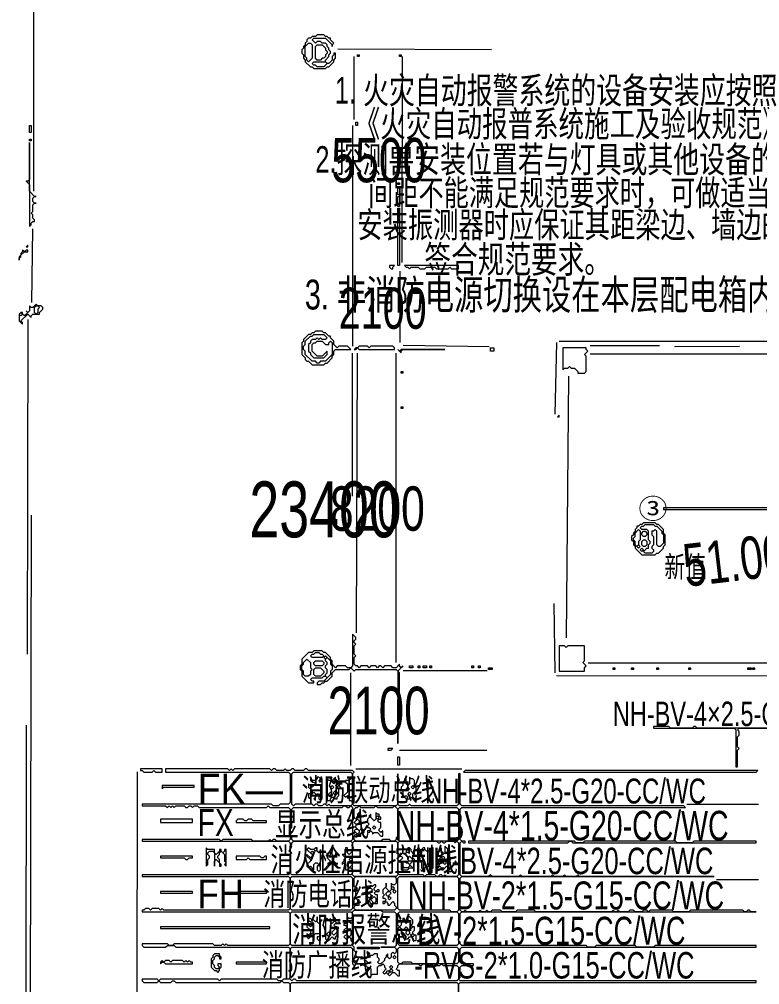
# Model space of a CAD drawing. Extents: x 10 to 1971, y 11 to 1392.
# Drawn here: x 10 to 450, y 474 to 1047 of the extents above; entities that cross this region are included whole.
import ezdxf

# ---------------------------------------------------------------- set-up
doc = ezdxf.new("R2010")
doc.units = 0
for name, color, linetype, lineweight in [('OCR_TEXT', 6, 'Continuous', 0), ('TRACE_CURVE', 6, 'Continuous', 0), ('TRACE_STRAIGHT', 5, 'Continuous', 0), ('TRACE_TEXT_SYMBOL', 6, 'Continuous', 0)]:
    doc.layers.add(name, color=color, linetype=linetype, lineweight=lineweight)
doc.styles.add('wqy-unicode', font='wqy-unicode.lff')

msp = doc.modelspace()

# ---------------------------------------------------------------- linework, layer by layer
at = {"layer": 'TRACE_CURVE', "color": 6}
for points in [[(208, 682), (208, 663), (207, 662), (205, 662), (204, 663), (199, 663), (198, 662), (196, 664), (196, 666), (195, 667), (195, 668), (192, 671), (191, 671), (190, 672), (185, 672), (184, 671), (182, 671), (178, 667), (178, 664), (177, 663), (177, 661), (178, 660), (178, 657), (182, 653), (185, 653), (185, 654), (184, 654), (183, 655), (184, 656), (190, 656), (191, 657), (192, 657), (193, 656), (191, 654), (188, 654), (187, 653), (187, 652), (189, 652), (190, 653), (191, 653), (192, 654), (193, 654), (196, 657), (196, 659), (198, 661), (206, 661), (207, 662), (209, 660), (210, 661), (234, 661), (235, 660), (235, 617), (235, 627), (236, 628), (236, 629), (235, 630), (235, 643), (236, 644), (235, 645), (236, 646), (236, 659), (235, 660), (238, 663), (237, 662)], [(237, 662), (236, 663), (236, 664), (234, 662), (232, 662), (231, 663), (227, 663), (226, 662), (225, 663), (224, 663), (223, 662), (222, 663), (219, 663), (218, 662), (217, 663), (213, 663), (212, 662), (211, 663), (210, 663), (209, 664), (209, 668), (210, 669), (209, 670), (209, 675), (210, 676), (209, 677), (209, 678), (210, 679), (210, 680), (208, 682)], [(479, 626), (413, 626), (412, 627), (411, 627), (410, 626), (397, 626), (396, 627), (387, 627), (387, 626), (435, 626), (436, 625), (436, 603), (437, 603), (437, 613), (438, 614), (437, 615), (437, 621), (438, 622), (438, 624), (437, 625), (438, 626), (476, 626)], [(97, 602), (97, 600), (170, 600), (171, 599), (171, 582), (170, 581), (165, 581), (164, 580), (161, 580), (160, 581), (83, 581), (83, 580), (97, 580), (98, 579), (99, 580), (100, 579), (101, 580), (102, 579), (103, 580), (108, 580), (109, 579), (110, 579), (111, 580), (112, 580), (113, 579), (114, 580), (116, 580), (117, 579), (157, 579), (158, 580), (159, 579), (170, 579), (171, 578), (171, 560), (170, 559), (163, 559), (162, 560), (161, 560), (160, 559), (159, 560), (158, 559), (149, 559), (148, 560), (131, 560), (130, 559), (129, 560), (83, 560), (83, 559), (170, 559), (171, 558), (171, 540), (170, 539), (83, 539), (83, 538), (170, 538), (171, 537), (171, 519), (170, 518), (96, 518), (95, 519), (94, 518), (93, 519), (89, 519), (88, 518)], [(272, 599), (271, 599), (271, 581), (270, 580), (243, 580), (242, 581), (241, 580), (236, 580), (235, 581), (235, 599), (235, 581), (234, 580), (209, 580), (208, 581), (208, 599), (209, 600), (208, 601), (182, 601), (181, 602), (180, 602), (179, 601), (174, 601), (173, 602), (172, 602), (171, 601), (169, 601), (168, 602), (167, 601), (163, 601), (162, 602), (161, 602), (160, 601), (159, 602), (138, 602), (137, 601), (136, 602), (135, 601), (134, 602), (97, 602)], [(380, 517), (376, 517), (375, 518), (373, 518), (372, 517), (367, 517), (366, 518), (365, 517), (364, 517), (363, 518), (362, 517), (317, 517), (316, 518), (306, 518), (305, 517), (297, 517), (296, 518), (291, 518), (290, 517), (289, 517), (288, 518), (287, 517), (285, 517), (284, 518), (283, 517), (276, 517), (275, 518), (274, 517), (273, 517), (272, 518), (272, 537), (273, 538), (423, 538), (343, 538), (342, 539), (341, 538), (335, 538), (334, 539), (333, 538), (328, 538), (327, 539), (326, 538), (309, 538), (308, 539), (307, 538), (291, 538), (290, 539), (289, 538), (273, 538), (272, 539), (272, 558), (273, 559), (274, 558), (275, 558), (275, 559), (273, 559), (272, 560), (272, 578), (273, 579), (406, 579), (405, 580), (273, 580), (272, 581), (272, 599)], [(88, 518), (87, 519), (85, 519), (84, 518), (83, 518), (83, 517), (170, 517), (171, 516), (171, 498), (170, 497), (134, 497), (133, 498), (132, 497), (131, 498), (130, 497), (126, 497), (125, 498), (102, 498), (101, 497), (99, 497), (98, 498), (83, 498), (83, 497), (84, 496), (97, 496), (98, 497), (102, 497), (103, 496), (170, 496), (171, 495), (171, 478), (170, 477), (167, 477), (166, 476), (164, 476), (163, 477), (130, 477), (129, 476), (128, 477), (94, 477), (93, 476), (92, 477), (83, 477), (83, 476), (84, 475), (92, 475), (93, 476), (94, 475), (100, 475), (101, 476), (102, 476), (103, 475), (165, 475), (166, 476), (167, 475), (170, 475), (171, 474), (171, 460)], [(271, 457), (271, 474), (272, 475), (448, 475), (448, 476), (272, 476), (271, 477), (272, 478), (272, 484), (273, 485), (280, 485), (280, 486), (273, 486), (272, 487), (272, 495), (273, 496), (448, 496), (448, 497), (388, 497), (387, 496), (377, 496), (376, 497), (353, 497), (352, 496), (348, 496), (347, 497), (273, 497), (272, 498), (272, 499), (271, 500), (271, 501), (272, 502), (272, 516), (273, 517), (448, 517), (445, 517), (444, 518), (443, 518), (442, 517), (441, 517), (440, 518), (409, 518), (408, 517), (399, 517), (398, 518), (385, 518), (384, 517), (383, 518), (381, 518), (380, 517)], [(171, 458), (171, 474), (172, 475), (270, 475), (271, 474), (271, 456)]]:
    msp.add_lwpolyline(points, dxfattribs=at)
for points in [[(181, 667), (183, 665), (183, 662), (184, 661), (183, 660), (183, 658), (182, 657), (180, 657), (179, 658), (179, 660), (178, 661), (178, 663), (179, 664), (179, 665)], [(185, 670), (186, 671), (188, 671), (189, 670), (190, 670), (191, 669), (190, 668), (184, 668), (183, 669), (184, 670)], [(185, 665), (186, 666), (190, 666), (191, 665), (191, 664), (190, 663), (186, 663), (185, 664)], [(191, 668), (192, 669), (193, 668), (192, 667)], [(192, 667), (193, 668), (195, 666), (195, 664), (196, 663), (196, 661), (195, 660), (195, 658), (193, 656), (192, 657), (192, 658), (193, 659), (193, 661), (192, 662), (192, 663), (193, 664), (193, 665), (192, 666)], [(185, 661), (186, 662), (189, 662), (191, 660), (191, 659), (189, 657), (186, 657), (185, 658)], [(172, 599), (173, 600), (207, 600), (208, 599), (208, 597), (206, 595), (204, 595), (204, 594), (205, 593), (205, 588), (203, 586), (204, 585), (205, 586), (206, 585), (206, 583), (207, 583), (208, 582), (208, 581), (207, 580), (195, 580), (194, 581), (193, 580), (192, 581), (191, 581), (190, 580), (188, 580), (187, 581), (186, 581), (185, 580), (184, 581), (174, 581), (173, 580), (172, 581)], [(202, 579), (203, 580), (204, 580), (205, 579), (206, 579), (207, 580), (208, 579), (208, 560), (207, 559), (173, 559), (172, 560), (172, 562), (171, 563), (172, 564), (171, 565), (171, 566), (172, 567), (172, 578), (173, 579)], [(211, 579), (212, 580), (213, 579), (221, 579), (222, 580), (223, 579), (232, 579), (233, 580), (235, 578), (235, 562), (234, 561), (234, 560), (233, 559), (231, 559), (230, 560), (226, 560), (225, 559), (210, 559), (209, 560), (209, 562), (210, 563), (211, 562), (213, 562), (213, 563), (214, 564), (215, 564), (215, 565), (213, 567), (213, 566), (212, 565), (210, 567), (210, 568), (211, 569), (213, 569), (213, 573), (212, 574), (212, 575), (213, 576), (212, 576), (211, 575), (211, 573), (210, 572), (209, 573), (209, 578), (210, 579)], [(235, 578), (236, 579), (270, 579), (271, 578), (271, 560), (270, 559), (236, 559), (235, 560)], [(211, 572), (212, 571), (212, 570), (211, 569), (210, 569), (209, 570)], [(209, 565), (210, 566), (211, 566), (212, 565), (212, 564), (211, 563)], [(172, 558), (173, 559), (207, 559), (208, 558), (208, 553), (206, 551), (205, 552), (205, 555), (204, 555), (204, 552), (203, 551), (202, 551), (204, 549), (203, 548), (203, 547), (202, 546), (202, 545), (203, 546), (204, 545), (204, 542), (205, 542), (206, 543), (207, 543), (208, 542), (208, 540), (207, 539), (172, 539), (171, 540), (171, 551), (172, 552), (171, 553), (171, 556), (172, 557)], [(208, 558), (209, 559), (234, 559), (235, 558), (235, 539), (234, 538), (209, 538), (208, 539)], [(235, 558), (236, 559), (258, 559), (259, 558), (260, 558), (261, 559), (262, 558), (263, 558), (264, 559), (268, 559), (269, 558), (270, 559), (271, 558), (271, 539), (270, 538), (264, 538), (263, 539), (262, 538), (261, 539), (260, 539), (259, 538), (258, 538), (257, 539), (252, 539), (251, 538), (250, 539), (236, 539), (235, 540), (235, 546), (236, 547), (237, 546), (237, 542), (241, 542), (242, 543), (245, 543), (244, 543), (242, 545), (244, 547), (245, 547), (245, 548), (244, 549), (244, 550), (245, 551), (245, 553), (244, 552), (243, 553), (243, 554), (242, 555), (241, 555), (241, 554), (240, 553), (240, 552), (239, 551), (238, 552), (238, 555), (238, 552), (237, 551), (236, 551), (235, 552)], [(240, 553), (241, 554), (242, 553), (241, 552)], [(205, 546), (206, 547), (208, 545), (206, 543), (205, 544)], [(206, 548), (207, 549), (208, 548), (207, 547)], [(235, 549), (236, 550), (237, 550), (238, 549), (236, 547), (235, 548)], [(238, 546), (239, 547), (240, 546), (241, 546), (242, 545), (242, 544), (241, 543), (239, 543), (238, 544)], [(241, 549), (242, 550), (244, 548), (243, 547), (242, 547), (241, 548)], [(171, 537), (172, 538), (207, 538), (208, 537), (208, 519), (207, 518), (172, 518), (171, 519)], [(209, 537), (210, 538), (233, 538), (234, 537), (234, 534), (233, 533), (232, 533), (231, 534), (231, 530), (230, 529), (228, 531), (228, 534), (228, 532), (226, 530), (226, 528), (227, 527), (226, 526), (226, 525), (227, 525), (228, 524), (227, 523), (226, 523), (226, 522), (227, 522), (228, 523), (229, 522), (229, 521), (230, 521), (232, 523), (233, 522), (233, 521), (234, 520), (234, 519), (233, 518), (210, 518), (209, 519), (209, 520), (210, 521), (212, 521), (212, 524), (211, 524), (210, 525), (210, 530), (211, 531), (210, 531), (209, 532)], [(235, 537), (236, 538), (270, 538), (271, 537), (271, 518), (270, 517), (267, 517), (266, 518), (236, 518), (235, 519)], [(228, 528), (229, 529), (230, 529), (231, 528), (229, 526), (228, 527)], [(231, 531), (232, 532), (233, 531), (232, 530)], [(232, 529), (233, 530), (234, 529), (233, 528)], [(209, 524), (210, 525), (211, 524), (211, 522), (210, 521), (209, 522)], [(229, 525), (230, 526), (231, 525), (230, 524)], [(171, 516), (172, 517), (207, 517), (208, 516), (208, 514), (207, 513), (206, 513), (205, 514), (205, 511), (204, 510), (203, 510), (203, 509), (204, 509), (205, 508), (203, 506), (203, 505), (204, 505), (205, 504), (203, 502), (205, 500), (205, 501), (206, 502), (207, 501), (207, 500), (208, 499), (208, 498), (207, 497), (172, 497), (171, 498)], [(208, 517), (209, 518), (225, 518), (226, 517), (233, 517), (234, 516), (234, 497), (233, 496), (225, 496), (233, 496), (234, 495), (234, 493), (233, 492), (232, 493), (231, 492), (231, 490), (230, 489), (229, 490), (229, 492), (228, 491), (228, 490), (227, 489), (227, 488), (225, 486), (224, 486), (223, 487), (224, 488), (224, 489), (223, 490), (223, 492), (221, 492), (220, 491), (218, 491), (217, 492), (217, 493), (217, 490), (216, 489), (215, 489), (214, 490), (211, 490), (210, 491), (210, 493), (209, 494), (209, 496), (208, 497)], [(235, 516), (236, 517), (270, 517), (271, 516), (271, 498), (270, 497), (236, 497), (235, 498), (235, 501), (236, 502), (238, 502), (239, 501), (239, 500), (240, 501), (241, 501), (242, 502), (243, 502), (244, 501), (244, 500), (246, 500), (246, 503), (245, 503), (244, 504), (244, 505), (245, 506), (245, 508), (244, 508), (243, 509), (244, 510), (244, 512), (242, 514), (241, 514), (241, 511), (240, 510), (239, 511), (239, 513), (238, 513), (238, 511), (237, 510), (237, 509), (236, 508), (235, 509)], [(206, 511), (207, 512), (208, 511), (207, 510)], [(205, 506), (206, 507), (207, 506), (207, 503), (206, 502), (205, 503)], [(235, 507), (236, 508), (237, 507), (237, 504), (238, 503), (237, 502), (236, 502), (235, 503)], [(239, 507), (240, 508), (241, 507), (240, 506)], [(240, 505), (241, 506), (242, 505), (242, 504), (241, 503), (240, 504)], [(242, 508), (243, 509), (244, 508), (243, 507)], [(238, 502), (239, 503), (240, 502), (239, 501)], [(243, 503), (244, 504), (245, 503), (244, 502)], [(171, 495), (172, 496), (207, 496), (208, 495), (208, 486), (209, 485), (210, 486), (214, 486), (215, 485), (216, 485), (217, 484), (217, 483), (216, 482), (216, 480), (217, 480), (217, 483), (218, 484), (219, 483), (219, 479), (220, 480), (223, 480), (223, 484), (224, 485), (225, 485), (226, 486), (227, 485), (227, 484), (228, 483), (226, 481), (227, 480), (228, 481), (230, 479), (232, 481), (233, 481), (235, 479), (236, 479), (236, 482), (235, 482), (234, 483), (235, 484), (235, 485), (236, 486), (247, 486), (248, 485), (249, 485), (250, 486), (253, 486), (254, 485), (255, 486), (256, 485), (260, 485), (261, 486), (262, 485), (270, 485), (271, 484), (271, 477), (270, 476), (175, 476), (174, 477), (173, 477), (172, 476), (171, 477)], [(235, 495), (236, 496), (270, 496), (271, 495), (271, 487), (270, 486), (244, 486), (243, 487), (238, 487), (237, 486), (236, 486), (235, 487)], [(209, 489), (210, 490), (214, 490), (215, 489), (215, 488), (216, 488), (217, 487), (216, 486), (210, 486), (209, 487)], [(232, 490), (233, 491), (234, 490), (233, 489)], [(228, 481), (229, 482), (230, 481), (229, 480)], [(230, 484), (231, 485), (232, 484), (231, 483)], [(230, 482), (231, 483), (232, 482), (231, 481)]]:
    msp.add_lwpolyline(points, close=True, dxfattribs=at)
at = {"layer": 'TRACE_STRAIGHT', "color": 5}
for p, q in [((18.59, 945.12), (18.62, 1196.38)), ((199.38, 1029.59), (290.63, 1029.31)), ((208.99, 987.62), (209.09, 1025.13)), ((237.52, 902.62), (237.7, 1025.13)), ((208, 984), (208, 853)), ((17.41, 878.87), (18.13, 922.62)), ((236.38, 855.12), (236.41, 897.62)), ((14.85, 670.12), (15.26, 868.88)), ((328.54, 812.59), (329.54, 855.09)), ((331, 856), (477, 856)), ((207.86, 848.88), (207.87, 763.88)), ((210.4, 682.62), (211.01, 848.87)), ((234.07, 665.12), (234.08, 848.88)), ((238.12, 853.62), (289.38, 852.74)), ((349.37, 853.48), (390.63, 853.37)), ((399.37, 852.89), (438.12, 853.02)), ((349.37, 848.39), (488.13, 848.4)), ((335.18, 679.65), (336.75, 835.15)), ((16.55, 397.63), (17.23, 752.63)), ((327.79, 700.14), (328.32, 658.88)), ((238.12, 660.37), (288.13, 660.27)), ((348.12, 664.97), (482.88, 664.86)), ((207.03, 603.87), (207.05, 658.88)), ((329.37, 657.44), (474.38, 657.22)), ((13.91, 397.62), (14.29, 627.77)), ((236, 613), (288, 613)), ((80.09, 435.12), (80.17, 600.13)), ((210, 602), (273, 602)), ((406.87, 580.82), (449.37, 580.91)), ((424.37, 536.08), (449.38, 536.17))]:
    msp.add_line(p, q, dxfattribs=at)
at = {"layer": 'TRACE_TEXT_SYMBOL', "color": 6}
for points in [[(187, 1038), (186, 1037), (184, 1037), (183, 1036), (182, 1036), (181, 1035), (181, 1034), (180, 1033), (180, 1032), (179, 1031), (179, 1030), (178, 1029), (178, 1027), (179, 1026), (179, 1024), (180, 1023), (180, 1022), (183, 1019), (184, 1019), (185, 1018), (192, 1018), (193, 1019), (194, 1019), (197, 1022), (197, 1023), (198, 1024), (198, 1027), (197, 1027), (197, 1026), (196, 1025), (196, 1023), (194, 1021), (193, 1021), (192, 1022), (192, 1023), (194, 1025), (194, 1026), (195, 1027), (195, 1028), (194, 1029), (194, 1030), (193, 1031), (193, 1032), (192, 1033), (190, 1033), (189, 1034), (187, 1034), (186, 1033), (184, 1035), (185, 1036), (192, 1036), (196, 1032), (196, 1031), (196, 1032), (197, 1033), (195, 1035), (195, 1036), (194, 1036), (193, 1037), (192, 1037), (191, 1038)], [(182, 1033), (183, 1033), (184, 1032), (184, 1024), (182, 1022), (181, 1023), (181, 1024), (180, 1025), (180, 1031)], [(186, 1031), (187, 1032), (190, 1032), (192, 1030), (192, 1029), (193, 1028), (193, 1027), (192, 1026), (192, 1025), (191, 1024), (190, 1024), (189, 1023), (187, 1023), (186, 1024)], [(184, 1021), (185, 1022), (192, 1022), (193, 1021), (191, 1019), (187, 1019), (186, 1020), (185, 1020)], [(211, 1026), (212, 1026), (212, 1025), (211, 1025)], [(236, 1026), (237, 1026), (237, 1025), (236, 1025)], [(16, 984), (17, 984), (17, 980), (16, 980)], [(210, 986), (211, 986), (211, 984), (210, 984)], [(16, 976), (17, 976), (17, 975), (16, 975)], [(16, 974), (16, 952), (15, 951), (14, 951), (16, 949), (16, 924), (17, 925), (17, 926), (18, 927), (19, 927), (19, 928), (18, 929), (18, 931), (17, 932), (18, 933), (18, 937), (19, 938), (20, 938), (19, 938), (18, 939), (18, 941), (19, 942), (20, 942), (19, 942), (16, 945)], [(235, 950), (236, 950), (236, 949), (235, 949)], [(235, 947), (236, 947), (236, 943), (235, 943)], [(235, 942), (236, 942), (236, 936), (235, 936)], [(235, 935), (236, 935), (236, 901), (235, 901)], [(15, 913), (14, 912), (15, 912)], [(12, 910), (12, 909), (11, 908), (11, 907), (10, 906), (10, 904), (10, 905), (11, 906), (11, 907), (13, 909), (15, 909), (15, 910), (14, 910), (13, 909)], [(230, 901), (230, 900), (231, 899), (232, 899), (232, 900), (233, 901)], [(239, 901), (240, 900), (241, 900), (242, 899), (243, 900), (247, 900), (248, 899), (251, 899), (252, 900), (257, 900), (258, 899), (265, 899), (266, 900), (267, 899), (271, 899), (271, 901)], [(20, 878), (18, 876), (17, 876), (16, 877), (16, 874), (15, 873), (14, 874), (15, 873), (13, 871), (12, 872), (12, 873), (11, 873), (10, 872), (10, 868), (12, 866), (12, 867), (11, 868), (15, 872), (17, 870), (17, 871), (18, 872), (22, 872), (22, 873), (24, 875), (24, 876), (23, 877), (21, 877)], [(10, 872), (11, 873), (12, 872), (11, 871)], [(19, 876), (20, 877), (21, 877), (22, 876), (21, 875), (21, 873), (20, 872), (19, 873)], [(186, 862), (185, 861), (184, 861), (183, 860), (182, 860), (179, 857), (179, 856), (178, 855), (178, 848), (180, 846), (180, 845), (181, 844), (182, 844), (184, 842), (191, 842), (192, 843), (193, 843), (196, 846), (196, 847), (197, 848), (197, 850), (198, 851), (207, 851), (205, 853), (200, 853), (199, 852), (197, 854), (197, 856), (195, 858), (195, 859), (194, 859), (192, 861), (191, 861), (190, 862)], [(184, 859), (185, 860), (191, 860), (193, 858), (192, 857), (190, 857), (189, 858), (188, 857), (187, 858), (186, 857), (184, 857), (183, 856), (183, 855), (182, 854), (182, 850), (183, 849), (183, 848), (185, 846), (191, 846), (193, 848), (193, 850), (190, 847), (187, 847), (184, 850), (184, 854), (185, 855), (186, 855), (187, 856), (190, 856), (192, 854), (194, 854), (194, 855), (195, 856), (196, 855), (196, 848), (192, 844), (189, 844), (188, 843), (187, 843), (186, 844), (184, 844), (180, 848), (180, 850), (179, 851), (179, 853), (180, 854), (180, 856), (183, 859)], [(212, 853), (211, 852), (210, 852), (209, 851), (210, 851), (211, 852), (212, 851), (233, 851), (233, 852), (232, 853), (219, 853), (218, 852), (217, 853)], [(235, 851), (237, 849), (237, 850), (238, 851), (263, 851), (237, 851), (236, 850)], [(290, 852), (292, 852), (292, 850), (290, 850)], [(333, 852), (333, 839), (334, 840), (336, 840), (337, 841), (338, 840), (340, 840), (342, 838), (342, 837), (346, 837), (347, 838), (347, 847), (346, 848), (348, 850), (347, 851), (347, 852)], [(237, 838), (238, 838), (238, 837), (237, 837)], [(237, 817), (238, 817), (238, 816), (237, 816)], [(331, 812), (330, 811), (331, 811)], [(393, 757), (393, 756), (480, 756), (480, 757)], [(381, 748), (380, 747), (379, 747), (378, 746), (377, 746), (377, 745), (376, 744), (376, 743), (375, 742), (375, 741), (374, 740), (374, 738), (375, 737), (375, 735), (376, 734), (376, 733), (380, 729), (388, 729), (389, 730), (390, 730), (393, 733), (393, 734), (394, 735), (394, 741), (393, 742), (393, 744), (390, 747), (389, 747), (388, 748)], [(381, 746), (382, 747), (387, 747), (388, 746), (389, 746), (392, 743), (392, 742), (393, 741), (393, 736), (391, 734), (390, 734), (389, 735), (389, 743), (388, 744), (387, 743), (386, 743), (386, 741), (387, 740), (387, 735), (386, 734), (386, 733), (387, 732), (387, 731), (386, 730), (382, 730), (381, 731), (383, 733), (384, 733), (384, 735), (385, 736), (385, 737), (384, 738), (384, 743), (383, 744), (380, 744), (379, 745), (380, 746)], [(378, 744), (379, 743), (379, 738), (378, 737), (378, 735), (377, 734), (376, 735), (376, 737), (375, 738), (375, 739), (376, 740), (376, 742)], [(380, 742), (381, 743), (382, 743), (383, 742), (383, 741), (382, 740), (381, 740), (380, 741)], [(377, 734), (378, 735), (379, 734), (378, 733)], [(380, 737), (381, 738), (382, 738), (383, 737), (383, 735), (382, 734), (381, 734), (380, 735)], [(379, 732), (380, 733), (381, 732), (380, 731)], [(331, 675), (331, 660), (346, 660), (346, 662), (347, 663), (345, 665), (346, 666), (346, 675), (336, 675), (335, 674), (334, 675)], [(242, 663), (244, 663), (244, 662), (242, 662)], [(247, 663), (248, 663), (248, 662), (247, 662)], [(250, 663), (252, 663), (252, 662), (250, 662)], [(254, 663), (255, 663), (255, 662), (254, 662)], [(279, 663), (280, 663), (280, 662), (279, 662)], [(283, 663), (284, 663), (284, 662), (283, 662)], [(289, 662), (291, 662), (291, 661), (289, 661)], [(363, 662), (364, 662), (364, 661), (363, 661)], [(374, 662), (375, 662), (375, 661), (374, 661)], [(389, 662), (390, 662), (390, 661), (389, 661)], [(408, 662), (409, 662), (409, 661), (408, 661)], [(443, 662), (445, 662), (445, 661), (443, 661)], [(446, 662), (447, 662), (447, 661), (446, 661)], [(229, 614), (229, 613), (231, 613), (232, 614)], [(235, 609), (236, 609), (236, 604), (235, 604)], [(82, 602), (82, 601), (83, 601), (84, 600), (89, 600), (90, 601), (91, 600), (95, 600), (95, 602)], [(187, 597), (187, 596), (186, 595), (184, 595), (183, 596), (183, 595), (184, 594), (185, 594), (186, 593), (184, 591), (182, 593), (182, 591), (184, 589), (184, 588), (183, 587), (182, 587), (182, 585), (183, 584), (183, 585), (184, 586), (184, 587), (185, 588), (186, 587), (186, 585), (185, 584), (186, 583), (186, 586), (187, 587), (188, 587), (189, 586), (188, 585), (188, 584), (189, 583), (190, 584), (190, 596), (189, 596), (188, 597)], [(198, 597), (196, 595), (194, 595), (193, 596), (193, 583), (195, 583), (195, 584), (196, 585), (197, 585), (198, 584), (199, 584), (199, 585), (200, 586), (200, 590), (201, 591), (200, 592), (201, 593), (202, 593), (201, 594), (200, 593), (199, 594), (199, 595), (198, 596)], [(242, 597), (242, 593), (241, 592), (240, 593), (240, 596), (239, 596), (239, 595), (238, 594), (238, 592), (237, 591), (237, 590), (238, 589), (238, 586), (237, 585), (239, 585), (240, 584), (240, 583), (241, 584), (242, 584), (243, 585), (246, 582), (246, 586), (246, 585), (245, 584), (244, 585), (244, 587), (246, 589), (246, 591), (245, 592), (245, 595), (244, 596), (243, 596)], [(275, 601), (274, 600), (448, 600), (449, 601)], [(95, 592), (95, 590), (96, 591), (114, 591), (114, 592)], [(188, 595), (189, 596), (190, 595), (189, 594)], [(195, 591), (196, 592), (197, 591), (196, 590)], [(196, 595), (197, 596), (198, 595), (198, 594), (197, 593), (196, 594)], [(198, 592), (199, 593), (200, 592), (199, 591)], [(240, 590), (241, 591), (242, 590), (241, 589)], [(243, 591), (244, 592), (245, 591), (244, 590)], [(194, 587), (195, 588), (196, 587), (196, 586), (195, 585), (194, 586)], [(197, 588), (198, 589), (199, 588), (199, 587), (198, 586), (197, 587)], [(239, 585), (240, 586), (241, 585), (240, 584)], [(241, 587), (242, 588), (243, 587), (242, 586)], [(222, 576), (222, 572), (221, 571), (219, 573), (219, 575), (218, 574), (218, 573), (217, 572), (217, 570), (218, 569), (217, 568), (217, 567), (218, 567), (219, 566), (218, 565), (217, 565), (217, 564), (218, 564), (219, 565), (220, 564), (220, 563), (221, 564), (223, 564), (225, 562), (226, 562), (226, 565), (225, 564), (224, 565), (224, 566), (225, 567), (225, 570), (224, 570), (223, 571), (224, 572), (225, 572), (225, 573), (224, 574), (224, 575), (223, 575)], [(222, 573), (223, 574), (224, 573), (223, 572)], [(94, 572), (94, 570), (113, 570), (113, 572)], [(140, 572), (139, 571), (139, 570), (157, 570), (157, 571), (149, 571), (148, 572), (146, 572), (145, 571), (144, 571), (143, 572)], [(220, 567), (221, 568), (222, 567), (221, 566)], [(277, 559), (277, 558), (336, 558), (337, 559), (338, 559), (339, 558), (448, 558), (448, 559), (411, 559), (410, 558), (401, 558), (400, 559), (346, 559), (345, 558), (341, 558), (340, 559)], [(121, 555), (121, 544), (122, 545), (122, 548), (123, 549), (123, 550), (122, 551), (122, 552), (123, 553), (125, 553), (126, 552), (126, 544), (126, 547), (127, 548), (129, 546), (129, 544), (130, 544), (130, 545), (129, 546), (129, 548), (128, 549), (128, 550), (129, 551), (129, 552), (130, 553), (132, 551), (132, 547), (133, 546), (132, 545), (133, 544), (133, 554), (132, 554), (132, 553), (131, 552), (130, 553), (130, 554), (129, 554), (129, 553), (127, 551), (126, 552), (126, 554), (122, 554)], [(182, 555), (181, 554), (184, 551), (184, 550), (183, 549), (181, 551), (181, 550), (183, 548), (183, 547), (181, 545), (181, 544), (182, 543), (183, 544), (184, 543), (184, 542), (185, 542), (185, 545), (186, 546), (187, 546), (188, 545), (187, 544), (187, 542), (188, 541), (189, 542), (189, 554), (189, 553), (188, 552), (187, 553), (187, 555), (186, 555), (185, 554), (183, 554)], [(183, 552), (184, 553), (185, 552), (184, 551)], [(185, 554), (186, 555), (187, 554), (186, 553)], [(196, 555), (196, 553), (195, 552), (195, 551), (194, 550), (193, 551), (193, 552), (193, 549), (195, 547), (194, 546), (194, 545), (191, 542), (192, 542), (195, 545), (195, 546), (196, 547), (197, 546), (197, 545), (199, 543), (201, 543), (200, 543), (198, 545), (198, 546), (197, 547), (197, 549), (199, 551), (199, 552), (198, 552), (198, 551), (197, 550), (196, 551)], [(250, 555), (249, 554), (249, 552), (247, 550), (248, 549), (248, 547), (249, 546), (249, 543), (250, 542), (250, 541), (251, 541), (251, 543), (252, 544), (253, 544), (255, 542), (256, 543), (256, 555), (255, 555), (255, 554), (254, 553), (252, 553), (251, 554), (251, 555)], [(263, 556), (263, 552), (262, 551), (261, 552), (261, 555), (260, 554), (260, 553), (259, 552), (259, 550), (258, 549), (259, 548), (259, 546), (260, 545), (258, 543), (259, 543), (260, 544), (261, 543), (261, 542), (262, 542), (264, 544), (265, 543), (265, 542), (266, 541), (267, 541), (267, 544), (266, 543), (265, 544), (265, 545), (266, 546), (266, 548), (267, 549), (266, 549), (265, 550), (266, 551), (266, 553)], [(94, 550), (94, 549), (108, 549), (109, 548), (110, 548), (111, 549), (113, 549), (113, 550)], [(139, 550), (139, 548), (145, 548), (146, 549), (147, 548), (157, 548), (157, 550), (156, 550), (155, 549), (154, 549), (153, 550)], [(253, 545), (254, 546), (255, 545), (254, 544)], [(261, 549), (262, 550), (263, 549), (262, 548)], [(262, 546), (263, 547), (264, 546), (263, 545)], [(94, 529), (94, 528), (113, 528), (113, 529)], [(141, 529), (141, 528), (157, 528), (157, 529)], [(216, 533), (216, 532), (217, 531), (217, 530), (215, 528), (214, 528), (215, 528), (216, 527), (216, 522), (217, 522), (218, 523), (219, 522), (219, 521), (220, 522), (223, 522), (223, 527), (222, 527), (221, 528), (222, 529), (224, 529), (224, 530), (223, 530), (222, 529), (221, 530), (221, 531), (222, 532), (222, 533), (221, 533), (220, 532), (219, 532), (218, 531)], [(217, 530), (218, 531), (219, 531), (220, 530), (218, 528), (217, 529)], [(217, 527), (218, 528), (219, 527), (219, 526), (218, 525), (217, 526)], [(221, 526), (222, 525), (222, 523), (221, 522), (219, 524)], [(187, 514), (187, 512), (186, 511), (185, 512), (184, 512), (183, 513), (182, 513), (182, 512), (183, 511), (184, 511), (185, 510), (183, 508), (182, 509), (181, 509), (181, 508), (183, 506), (183, 504), (182, 503), (181, 504), (181, 502), (182, 501), (183, 502), (183, 503), (184, 504), (185, 503), (185, 500), (185, 503), (186, 504), (188, 504), (189, 503), (188, 502), (187, 502), (187, 501), (188, 500), (189, 500), (189, 511), (190, 512), (189, 512), (189, 511), (188, 510), (187, 511)], [(197, 514), (197, 511), (196, 510), (195, 511), (195, 513), (194, 512), (193, 513), (192, 513), (192, 501), (193, 500), (194, 500), (196, 502), (197, 501), (198, 501), (198, 502), (199, 503), (199, 508), (198, 508), (197, 509), (198, 510), (201, 510), (200, 511), (199, 510), (198, 511), (198, 513)], [(94, 508), (94, 507), (159, 507), (159, 508)], [(193, 504), (194, 505), (195, 504), (195, 503), (194, 502), (193, 503)], [(198, 507), (199, 506), (199, 505), (197, 503), (196, 504), (196, 505)], [(211, 496), (224, 496), (224, 495), (211, 495)], [(95, 488), (94, 487), (94, 486), (95, 487), (96, 487), (97, 486), (113, 486), (113, 487), (112, 487), (111, 488), (110, 487), (109, 488), (108, 487), (107, 488), (101, 488), (100, 487), (99, 488), (97, 488), (96, 487)], [(126, 492), (125, 491), (125, 490), (124, 489), (124, 484), (126, 482), (127, 482), (128, 481), (129, 482), (129, 483), (130, 484), (130, 486), (128, 486), (128, 485), (129, 484), (128, 483), (127, 483), (126, 484), (126, 485), (125, 486), (125, 488), (126, 489), (126, 490), (127, 491), (128, 491), (129, 490), (129, 489), (130, 489), (130, 490), (129, 491), (129, 492)], [(139, 487), (139, 486), (157, 486), (157, 487)]]:
    msp.add_lwpolyline(points, close=True, dxfattribs=at)

# ---------------------------------------------------------------- texts
at = {"layer": 'OCR_TEXT', "color": 6, "style": 'wqy-unicode'}
for s, height, width, p in [('1. 火灾自动报警系统的设备安装应按照', 15.6794, 0.72, (197.54, 997.14)), ('《火灾自动报普系统施工及验收规范》施工。', 15.4242, 0.72, (209.36, 977.43)), ('5500', 26.356, 0.72, (195.52, 950.35)), ('2.探测兽安装位置若与灯具或其他设备的安装', 15.6794, 0.72, (185.97, 956.14)), ('间距不能满足规范要求时，可做适当调整。', 15.2284, 0.72, (217.38, 936.57)), ('安装振测器时应保证其距梁边、墙边的距离', 15.2931, 0.72, (210.95, 917.5)), ('签合规范要求。', 16.126, 0.72, (250.83, 896.54)), ('3. 非消防电源切换设在本层配电箱内。', 17.7378, 0.72, (179.75, 874.8)), ('2100', 24.403, 0.72, (199.88, 863.33)), ('23400', 33.189, 0.72, (146.75, 739.44)), ('8200', 26.356, 0.72, (194.61, 743.35)), ('③', 11.87, 1.07149, (378, 750.51)), ('新值', 12.654, 0.72, (393.46, 715.59)), ('2100', 28.308, 0.72, (193.3, 622.38)), ('NH-BV-4×2.5-G20.', 14.5318, 0.72, (362.82, 627.31)), ('FK—', 18.08, 0.922553, (116, 581)), ('消防联动总线', 13.445, 0.72, (177.85, 582.76)), ('NH-BV-4*2.5-G20-CC/WC', 14.7996, 0.72, (251.08, 581.31)), ('FX', 16.071, 0.782435, (116, 562)), ('显示总线', 14.236, 0.72, (162.04, 561.87)), ('NH-BV-4*1.5-G20-CC/WC', 17.5745, 0.72, (233.22, 559.37)), ('消火栓启源控制线', 14.173, 0.72, (159.33, 540.86)), ('NH-BV-4*2.5-G20-CC/WC', 15.7246, 0.72, (245.08, 539.33)), ('FH', 17.076, 0.900955, (116, 519)), ('消防电话线', 13.445, 0.72, (154.98, 520.76)), ('NH-BV-2*1.5-G15-CC/WC', 16.6495, 0.72, (241.02, 518.35)), ('消防报警总线', 14.961, 0.72, (172.16, 499.04)), ('BV-2*1.5-G15-CC/WC', 16.6495, 0.72, (246.53, 497.35)), ('消防广播线', 13.445, 0.72, (154.11, 478.76)), ('-RVS-2*1.0-G15-CC/WC', 15.7246, 0.72, (244.78, 477.33))]:
    msp.add_text(s, height=height, dxfattribs=dict(at, width=width)).set_placement(p)
at = {"layer": 'OCR_TEXT', "color": 6, "style": 'wqy-unicode', "width": 0.72}
msp.add_text('51.000', height=25.309, rotation=6.70984, dxfattribs=at).set_placement((406.25, 710))

doc.saveas('drawing.dxf')
